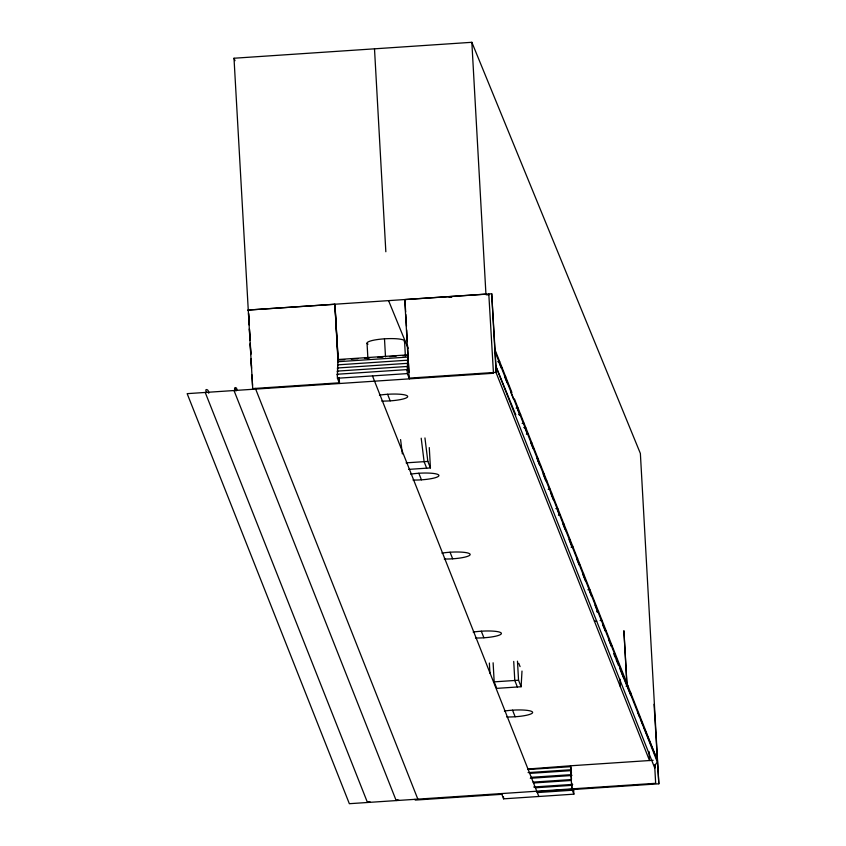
<?xml version="1.0" encoding="UTF-8"?>
<svg xmlns="http://www.w3.org/2000/svg" width="846" height="846" viewBox="0 0 846 846"><rect width="100%" height="100%" fill="white"/><g stroke="black" fill="none" stroke-linecap="round" stroke-linejoin="round"><path stroke-width="1.27" d="M493.112 662.788L494.18 681.855L496.75 688.369L521.115 686.74L521.993 671.058M368.634 801.818L367.45 802.294M397.419 799.904L396.171 800.39M252.753 389.287L234.004 58.237L471.846 42.3L640.369 453.456L658.844 783.808L572.065 789.582L571.706 783.163M486.249 294.905L485.932 294.101L248.09 310.048L248.354 310.736L248.09 310.048L334.868 304.264L338.241 360.407M491.706 293.795L404.748 299.579L409.136 378.13L496.094 372.346L491.706 293.795L496.38 373.065M449.184 297.369L451.775 297.2M487.201 294.842L489.083 294.715L488.798 293.985L493.472 373.266L187.156 393.654L349.345 803.7L655.661 783.311L654.624 764.763M407.56 345.443L408.132 355.754L407.783 354.876L337.892 359.529L338.093 360.047L334.995 304.602M339.415 359.962L344.692 359.603M351.28 359.169L357.879 358.725M364.467 358.292L369.744 357.943M377.654 357.414L382.931 357.065M389.53 356.621L396.118 356.187M402.717 355.743L407.994 355.394M407.613 357.075L407.835 361.083L407.486 360.206L337.596 364.859L337.945 365.736L337.713 361.728L407.613 357.075L407.962 357.953L407.783 354.876M407.37 363.336L407.592 367.333L407.243 366.466L337.343 371.108L337.691 371.986L337.469 367.989L407.37 363.336L407.709 364.214L407.486 360.206M497.723 361.676L499.669 361.549M252.478 388.6L339.257 382.815L337.448 378.247L337.226 374.239L407.116 369.586L407.465 370.463L407.243 366.466M337.448 378.247L407.338 373.594L409.422 378.86L409.284 376.29M501.297 368.19L502.281 368.126M505.749 376.914L504.776 376.978L506.944 382.466M507.378 383.566L508.351 383.492M516.071 408.079L518.027 407.941M518.683 414.656L520.628 414.529M522.162 423.455L524.108 423.328M523.78 427.558L525.726 427.42M526.381 434.135L528.338 434.009M531.806 442.796L530.833 442.86L533.001 448.338M533.435 449.438L534.408 449.374M406.059 462.857L427.843 461.408L430.424 467.923L408.639 469.382M537.961 458.352L536.988 458.426L539.589 465.004L540.562 464.94M544.084 473.823L543.111 473.887L545.744 480.803M545.712 480.475L546.685 480.401M548.219 489.326L550.164 489.2M550.735 493.176L551.708 493.102M554.31 499.69L553.337 499.753L551.169 494.265M555.833 508.605L557.789 508.478M558.445 515.182L560.39 515.055M563.944 524.034L562.971 524.108L565.139 529.585M565.572 530.685L566.545 530.622M570.056 539.505L569.083 539.568L571.727 546.484M571.685 546.156L572.668 546.082M571.103 547.203L573.049 547.076M577.638 558.656L576.665 558.72L578.833 564.208M579.267 565.308L580.24 565.234M583.708 574.022L582.735 574.085L585.337 580.673L586.32 580.61M587.917 589.715L589.874 589.588M596.642 611.764L598.587 611.637M600.121 620.562L602.066 620.435M594.421 621.239L596.747 621.08M606.201 630.883L605.228 630.947L602.627 624.369M612.282 646.249L611.309 646.323L608.708 639.735M618.437 661.815L617.464 661.879L614.862 655.301M494.18 681.855L518.545 680.226L521.115 686.74M626.082 686.212L628.039 686.085M628.144 686.37L627.108 686.434L630.682 695.158M629.688 692.737L630.64 692.673L630.767 694.852M571.79 788.895L570.5 765.789L653.154 760.29M527.703 769.025L570.5 765.789M527.904 769.522L570.838 766.666M528.073 772.61L571.018 769.744L571.473 772.631M529.723 773.392L571.367 770.621M531.246 777.315L571.589 774.629M530.294 778.278L571.938 775.507M533.117 782.106L570.86 779.6M533.466 782.984L571.209 780.477M533.689 786.992L572.731 784.39M535.338 787.785L571.78 785.352M536.861 791.697L572.002 789.36M501.815 794.32L415.238 800.083L414.931 799.333M537.21 792.575L573.651 790.153L573.874 794.161L503.603 798.836L501.519 793.569M370.315 802.103L369.036 801.797M397.821 799.882L399.111 800.39M385.839 251.759L374.503 48.857M654.053 704.274L658.844 783.808M495.851 366.191L515.827 414.931M613.646 653.598L615.127 657.215M616.121 659.626L618.595 665.654M619.579 668.065L626.992 686.148M637.63 712.099L639.608 716.932M640.602 719.354L643.087 725.403M644.07 727.824L657.152 759.729M388.568 300.626L408.089 348.245M234.004 58.237L235.008 60.679M495.09 349.969L511.904 392.481L510.931 392.544L513.533 399.122L514.505 399.058L657.279 760.015M538.299 461.366L539.537 464.517M602.627 624.062L603.885 627.214M498.696 361.612L500.864 367.101M517.477 409.094L519.687 414.921M524.753 427.494L527.354 434.072M557.25 509.63L559.418 515.119M589.334 590.751L591.502 596.24M595.013 605.123L597.657 612.039M621.408 671.851L623.618 677.688M495.545 365.504L654.815 768.179A7.582 7.445 -21.6 0 1 657.395 762.183L495.217 352.137A7.582 7.445 -21.6 0 0 494.424 352.951M495.576 371.309L649.517 760.533L649.019 751.502M404.896 299.949L405.678 311.91M573.302 789.276L573.651 790.153M572.065 789.582L573.874 794.161M518.735 663.264L520.068 666.627M517.371 686.994L514.791 680.48L513.723 661.413M426.67 468.176L424.1 461.662L421.202 438.186M387.595 394.268L390.196 400.856M418.833 473.242L421.435 479.83M450.061 552.227L452.673 558.804M481.3 631.201L483.901 637.778M512.539 710.175L515.14 716.752M372.483 375.91L538.839 796.488M337.713 361.728L338.062 362.606L334.868 304.264M337.469 367.989L337.818 368.867L337.596 364.859M337.226 374.239L337.575 375.116L337.343 371.108M251.463 366.181L251.135 358.736M255.386 388.399L417.839 799.142M237.007 390.08C237.07 385.913 232.46 387.405 235.579 390.63M236.119 390.926L235.156 388.473L235.23 389.858M234.004 390.535L396.192 800.58M208.708 393.231C209.258 388.843 203.569 387.986 206.794 392.544M205.218 392.449L367.397 802.304M424.946 437.932L427.843 461.408M400.592 439.56L402.358 453.9M627.034 685.144L623.893 630.704L626.918 684.858M619.959 679.148L620.393 686.889M570.902 767.692L571.018 769.744M570.838 767.766L571.484 779.314M517.477 661.17L518.545 680.226M471.846 42.3L485.932 294.101M503.486 796.837L503.603 798.836M489.369 663.042L489.94 673.226M429.282 447.597L430.424 467.923M405.826 314.49L406.471 326.101M406.693 329.961L407.338 341.573M408.565 363.452L409.062 372.441M407.116 369.586L407.338 373.594M404.536 340.864L405.393 356.219M404.229 341.763A18.813 3.363 -3.2 0 0 384.496 338.823L385.501 356.875M367.048 343.36L367.915 358.715M339.246 378.374L339.532 383.513M338.971 377.686L339.257 382.815M248.618 313.602L249.126 322.633M249.485 329.073L249.982 338.104M250.279 343.265L250.85 353.575M248.502 313.316L249.147 324.917M249.369 328.787L250.014 340.399M250.236 344.259L250.807 354.58M251.103 359.74L251.579 368.359M251.949 374.905L252.531 385.364M410.67 474.141A18.813 3.363 -3.2 0 1 438.873 475.293A18.813 3.363 -3.2 0 1 413.007 480.042M379.431 395.167A18.813 3.363 -3.2 0 1 407.635 396.319A18.813 3.363 -3.2 0 1 381.768 401.067M368.031 344.174A18.813 3.363 -3.2 0 1 384.496 338.823M441.908 553.115A18.813 3.363 -3.2 0 1 470.112 554.267A18.813 3.363 -3.2 0 1 444.245 559.016M473.147 632.089A18.813 3.363 -3.2 0 1 501.35 633.242A18.813 3.363 -3.2 0 1 475.473 637.99M504.385 711.063A18.813 3.363 -3.2 0 1 532.578 712.216A18.813 3.363 -3.2 0 1 506.712 716.964"/></g></svg>
